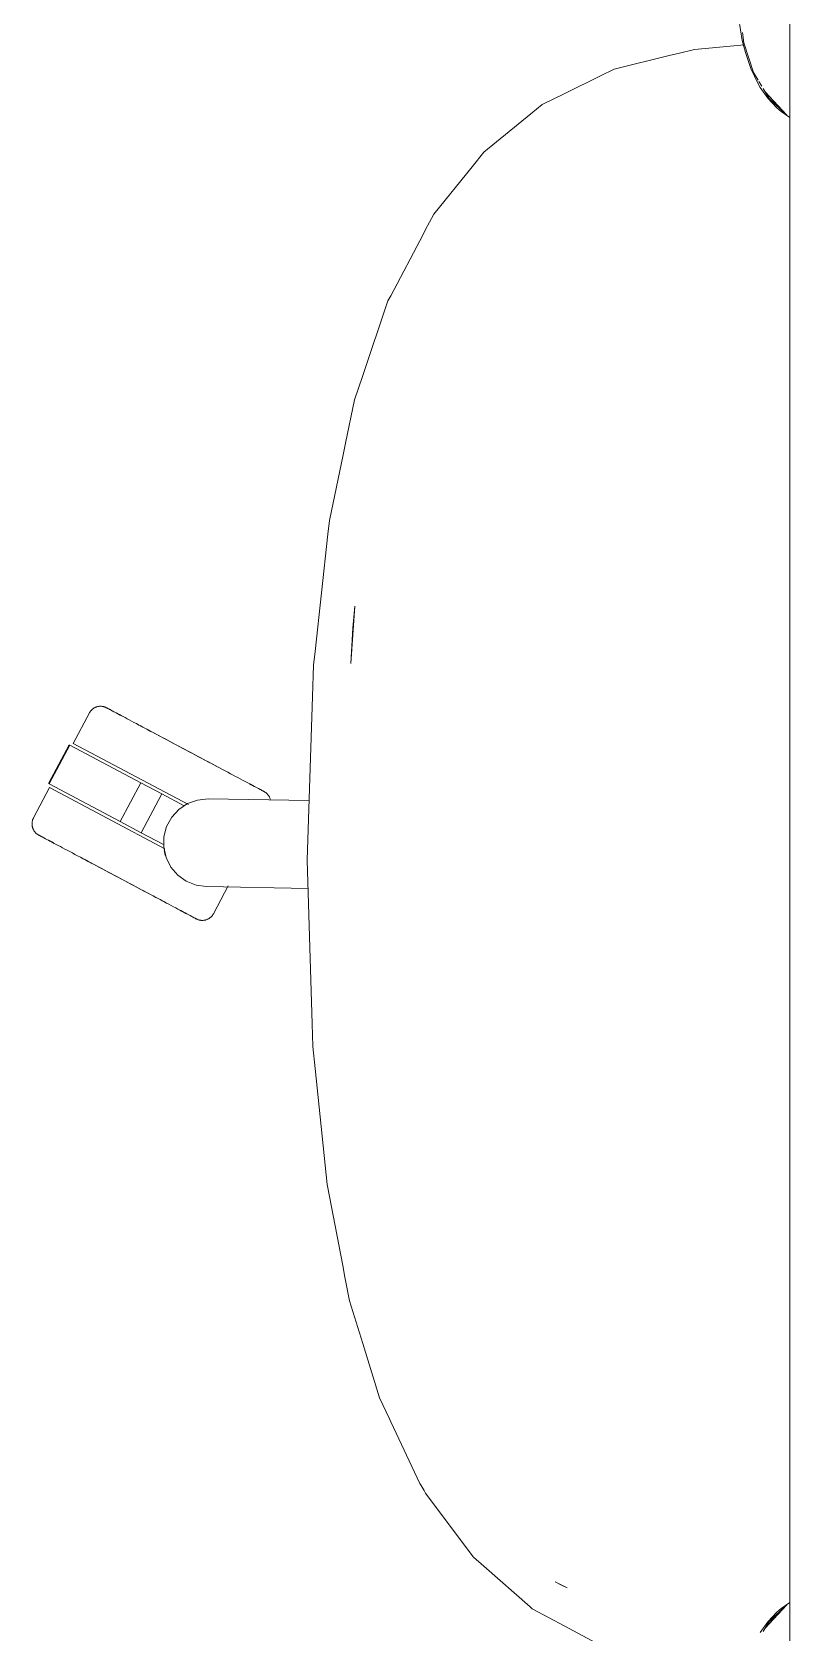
# Model space of a CAD drawing. Header units: millimetres. Extents: x 155927 to 326028, y -36033 to 97293.
# Drawn here: x 223223 to 223464, y 19981 to 20491 of the extents above; entities that cross this region are included whole.
import ezdxf

# ---------------------------------------------------------------- set-up
doc = ezdxf.new("R2010")
doc.units = ezdxf.units.MM
doc.header["$MEASUREMENT"] = 0
doc.layers.add('G-IMPT', color=8, linetype='CONTINUOUS', lineweight=9)
doc.layers.add('I-FURN', color=8, linetype='CONTINUOUS', lineweight=9)

msp = doc.modelspace()

# ---------------------------------------------------------------- linework, layer by layer
at = {"layer": 'G-IMPT'}
for p, q in [((223449.24, 20488.83), (223448.12, 20495.59)), ((223450.22, 20484.91), (223449.24, 20488.83)), ((223449.33, 20491.28), (223449.79, 20487.99)), ((223408.44, 20479.64), (223426.38, 20484.05)), ((223426.38, 20484.05), (223428.76, 20484.63)), ((223434.05, 20485.93), (223428.76, 20484.63)), ((223449.92, 20487.37), (223434.05, 20485.93)), ((223449.79, 20487.99), (223452.82, 20478.6)), ((223450.22, 20484.91), (223451.96, 20479.82)), ((223404.08, 20477.5), (223408.44, 20479.64)), ((223451.96, 20479.82), (223454.16, 20475.18)), ((223452.82, 20478.6), (223454.29, 20476.15)), ((223404.08, 20477.5), (223392.61, 20471.85)), ((223454.16, 20475.18), (223454.97, 20473.81)), ((223454.57, 20475.68), (223455.43, 20474.24)), ((223457.41, 20470.35), (223454.97, 20473.81)), ((223455.9, 20473.45), (223457.78, 20470.3)), ((223381.79, 20465.35), (223385.45, 20468.32)), ((223385.45, 20468.32), (223392.61, 20471.85)), ((223456.59, 20472.38), (223463.49, 20464.99)), ((223456.59, 20472.38), (223457.87, 20470.91)), ((223460.28, 20467.31), (223457.41, 20470.35)), ((223457.78, 20470.3), (223463.49, 20464.99)), ((223458, 20470.76), (223461.08, 20467.23)), ((223381.79, 20465.35), (223366.84, 20453.18)), ((223460.28, 20467.31), (223461.6, 20466.17)), ((223463.49, 20464.99), (223461.08, 20467.23)), ((223464.46, 20464.22), (223461.6, 20466.17)), ((223366.84, 20453.18), (223363.08, 20448.52)), ((223350.88, 20433.38), (223363.08, 20448.52)), ((223350.88, 20433.38), (223348.17, 20428.25)), ((223347.44, 20426.88), (223348.17, 20428.25)), ((223347.44, 20426.88), (223337.14, 20407.37)), ((223337.14, 20407.37), (223336.27, 20405.71)), ((223328.12, 20381.62), (223336.27, 20405.71)), ((223328.12, 20381.62), (223325.6, 20374.18)), ((223322.73, 20360.36), (223325.6, 20374.18)), ((223321.97, 20356.68), (223317.62, 20335.74)), ((223321.97, 20356.68), (223322.73, 20360.36)), ((223317.62, 20335.74), (223317.13, 20331.32)), ((223313, 20293.87), (223317.13, 20331.32)), ((223324.4, 20290.04), (223325.65, 20308.32)), ((223325.65, 20308.32), (223325.04, 20301.37)), ((223324.4, 20290.04), (223325.04, 20301.37)), ((223312.2, 20279.56), (223312.52, 20289.5)), ((223313, 20293.87), (223312.52, 20289.5)), ((223312.2, 20279.56), (223310.49, 20227.38)), ((223310.49, 20227.38), (223312.11, 20175.21)), ((223312.11, 20175.21), (223312.34, 20167.96)), ((223313.07, 20160.89), (223312.34, 20167.96)), ((223316.89, 20123.9), (223313.07, 20160.89)), ((223316.89, 20123.9), (223316.98, 20123.44)), ((223321.85, 20098.06), (223316.98, 20123.44)), ((223321.85, 20098.06), (223322.55, 20094.39)), ((223324.01, 20086.79), (223322.55, 20094.39)), ((223328.2, 20073.18), (223324.01, 20086.79)), ((223333.52, 20055.91), (223328.2, 20073.18)), ((223333.52, 20055.91), (223336.71, 20049.15)), ((223337.15, 20048.23), (223336.71, 20049.15)), ((223346.41, 20028.59), (223337.15, 20048.23)), ((223346.41, 20028.59), (223346.83, 20027.88)), ((223347.77, 20026.3), (223346.83, 20027.88)), ((223348.23, 20025.53), (223347.77, 20026.3)), ((223348.23, 20025.53), (223362.8, 20006.03)), ((223362.8, 20006.03), (223363.53, 20005.06)), ((223366.79, 20002.2), (223363.53, 20005.06)), ((223366.79, 20002.2), (223381.57, 19989.18)), ((223389.54, 19997.2), (223393.43, 19995.24)), ((223389.54, 19997.2), (223391.84, 19996.02)), ((223391.84, 19996.02), (223393.43, 19995.24)), ((223381.57, 19989.18), (223382.24, 19988.59)), ((223392.68, 19983.01), (223382.24, 19988.59)), ((223456.59, 19982.44), (223463.49, 19989.84)), ((223457.78, 19984.53), (223463.49, 19989.84)), ((223460.28, 19987.52), (223461.6, 19988.66)), ((223463.49, 19989.84), (223461.08, 19987.6)), ((223464.46, 19990.61), (223461.6, 19988.66)), ((223403.91, 19977), (223392.68, 19983.01)), ((223457.41, 19984.48), (223454.97, 19981.02)), ((223455.9, 19981.38), (223457.78, 19984.53)), ((223456.59, 19982.44), (223457.87, 19983.91)), ((223460.28, 19987.52), (223457.41, 19984.48)), ((223458, 19984.07), (223461.08, 19987.6))]:
    msp.add_line(p, q, dxfattribs=at)
at = {"layer": 'I-FURN'}
for p, q in [((223464.46, 19469.61), (223464.46, 20869.61)), ((223464.46, 20869.61), (223464.46, 19469.61)), ((223241.04, 20274.31), (223235.89, 20264.62)), ((223241.04, 20274.31), (223241.12, 20274.45)), ((223241.12, 20274.45), (223241.21, 20274.59)), ((223241.21, 20274.59), (223241.29, 20274.72)), ((223241.29, 20274.72), (223241.39, 20274.85)), ((223241.39, 20274.85), (223241.49, 20274.98)), ((223241.49, 20274.98), (223241.59, 20275.1)), ((223241.59, 20275.1), (223241.7, 20275.22)), ((223241.7, 20275.22), (223241.82, 20275.33)), ((223241.82, 20275.33), (223241.94, 20275.44)), ((223241.94, 20275.44), (223242.06, 20275.54)), ((223242.06, 20275.54), (223242.19, 20275.64)), ((223242.19, 20275.64), (223242.32, 20275.74)), ((223242.32, 20275.74), (223242.45, 20275.83)), ((223242.45, 20275.83), (223242.59, 20275.91)), ((223242.59, 20275.91), (223242.73, 20275.99)), ((223242.73, 20275.99), (223242.88, 20276.06)), ((223242.88, 20276.06), (223243.02, 20276.12)), ((223243.02, 20276.12), (223243.17, 20276.18)), ((223243.17, 20276.18), (223243.33, 20276.24)), ((223243.33, 20276.24), (223243.48, 20276.29)), ((223243.48, 20276.29), (223243.63, 20276.33)), ((223243.63, 20276.33), (223243.79, 20276.36)), ((223243.79, 20276.36), (223243.95, 20276.39)), ((223243.95, 20276.39), (223244.11, 20276.42)), ((223244.11, 20276.42), (223244.27, 20276.43)), ((223244.27, 20276.43), (223244.43, 20276.44)), ((223244.43, 20276.44), (223244.59, 20276.45)), ((223244.59, 20276.45), (223244.75, 20276.44)), ((223244.75, 20276.44), (223244.91, 20276.43)), ((223244.91, 20276.43), (223245.08, 20276.42)), ((223245.08, 20276.42), (223245.23, 20276.4)), ((223245.23, 20276.4), (223245.39, 20276.37)), ((223245.39, 20276.37), (223245.55, 20276.33)), ((223245.55, 20276.33), (223245.71, 20276.29)), ((223245.71, 20276.29), (223245.86, 20276.24)), ((223245.86, 20276.24), (223246.01, 20276.19)), ((223246.01, 20276.19), (223246.16, 20276.13)), ((223246.16, 20276.13), (223246.31, 20276.07)), ((223246.31, 20276.07), (223246.45, 20275.99)), ((223246.45, 20275.99), (223246.49, 20275.97)), ((223246.49, 20275.97), (223246.51, 20275.96)), ((223246.5, 20275.97), (223246.49, 20275.97)), ((223246.54, 20275.95), (223246.5, 20275.97)), ((223246.51, 20275.96), (223246.57, 20275.93)), ((223246.62, 20275.91), (223246.54, 20275.95)), ((223246.57, 20275.93), (223246.67, 20275.88)), ((223246.74, 20275.84), (223246.62, 20275.91)), ((223246.67, 20275.88), (223246.81, 20275.8)), ((223246.91, 20275.75), (223246.74, 20275.84)), ((223246.81, 20275.8), (223246.99, 20275.71)), ((223247.11, 20275.65), (223246.91, 20275.75)), ((223246.99, 20275.71), (223247.21, 20275.59)), ((223247.35, 20275.52), (223247.11, 20275.65)), ((223247.21, 20275.59), (223247.47, 20275.45)), ((223247.63, 20275.37), (223247.35, 20275.52)), ((223247.47, 20275.45), (223247.77, 20275.3)), ((223247.95, 20275.2), (223247.63, 20275.37)), ((223247.77, 20275.3), (223248.1, 20275.12)), ((223248.3, 20275.01), (223247.95, 20275.2)), ((223248.1, 20275.12), (223248.48, 20274.92)), ((223248.69, 20274.8), (223248.3, 20275.01)), ((223248.48, 20274.92), (223248.89, 20274.7)), ((223249.12, 20274.58), (223248.69, 20274.8)), ((223248.89, 20274.7), (223249.33, 20274.46)), ((223249.59, 20274.33), (223249.12, 20274.58)), ((223249.33, 20274.46), (223249.82, 20274.21)), ((223250.09, 20274.06), (223249.59, 20274.33)), ((223249.82, 20274.21), (223250.33, 20273.93)), ((223250.63, 20273.78), (223250.09, 20274.06)), ((223250.33, 20273.93), (223250.88, 20273.64)), ((223251.19, 20273.47), (223250.63, 20273.78)), ((223250.88, 20273.64), (223251.47, 20273.33)), ((223251.8, 20273.15), (223251.19, 20273.47)), ((223252.43, 20272.82), (223251.8, 20273.15)), ((223253.09, 20272.46), (223252.43, 20272.82)), ((223253.79, 20272.1), (223253.09, 20272.46)), ((223254.51, 20271.71), (223253.79, 20272.1)), ((223255.26, 20271.31), (223254.51, 20271.71)), ((223256.04, 20270.9), (223255.26, 20271.31)), ((223256.84, 20270.47), (223256.04, 20270.9)), ((223257.66, 20270.04), (223256.84, 20270.47)), ((223257.21, 20270.27), (223258.05, 20269.83)), ((223258.51, 20269.59), (223257.66, 20270.04)), ((223258.05, 20269.83), (223258.91, 20269.37)), ((223259.38, 20269.12), (223258.51, 20269.59)), ((223258.91, 20269.37), (223259.78, 20268.91)), ((223260.26, 20268.65), (223259.38, 20269.12)), ((223259.78, 20268.91), (223260.68, 20268.43)), ((223234.6, 20264.18), (223228.03, 20251.82)), ((223228.2, 20251.73), (223234.77, 20264.09)), ((223234.77, 20264.09), (223257.48, 20252.01)), ((223272.64, 20245.08), (223235.89, 20264.62)), ((223261.17, 20268.17), (223260.26, 20268.65)), ((223260.68, 20268.43), (223261.59, 20267.95)), ((223262.09, 20267.68), (223261.17, 20268.17)), ((223261.59, 20267.95), (223262.52, 20267.45)), ((223263.03, 20267.18), (223262.09, 20267.68)), ((223262.52, 20267.45), (223263.47, 20266.95)), ((223263.98, 20266.68), (223263.03, 20267.18)), ((223263.47, 20266.95), (223264.42, 20266.44)), ((223264.94, 20266.16), (223263.98, 20266.68)), ((223264.42, 20266.44), (223265.39, 20265.93)), ((223265.92, 20265.65), (223264.94, 20266.16)), ((223265.39, 20265.93), (223266.37, 20265.41)), ((223266.9, 20265.12), (223265.92, 20265.65)), ((223266.37, 20265.41), (223267.36, 20264.88)), ((223267.89, 20264.6), (223266.9, 20265.12)), ((223267.36, 20264.88), (223268.35, 20264.35)), ((223268.89, 20264.07), (223267.89, 20264.6)), ((223268.35, 20264.35), (223269.35, 20263.82)), ((223269.89, 20263.53), (223268.89, 20264.07)), ((223269.35, 20263.82), (223270.35, 20263.29)), ((223270.9, 20263), (223269.89, 20263.53)), ((223270.35, 20263.29), (223271.36, 20262.75)), ((223271.9, 20262.46), (223270.9, 20263)), ((223271.36, 20262.75), (223272.36, 20262.22)), ((223272.91, 20261.93), (223271.9, 20262.46)), ((223272.36, 20262.22), (223273.37, 20261.68)), ((223273.91, 20261.4), (223272.91, 20261.93)), ((223273.37, 20261.68), (223274.37, 20261.15)), ((223274.91, 20260.87), (223273.91, 20261.4)), ((223274.37, 20261.15), (223275.37, 20260.62)), ((223275.9, 20260.34), (223274.91, 20260.87)), ((223275.37, 20260.62), (223276.36, 20260.1)), ((223276.89, 20259.81), (223275.9, 20260.34)), ((223276.36, 20260.1), (223277.34, 20259.57)), ((223277.87, 20259.29), (223276.89, 20259.81)), ((223277.34, 20259.57), (223278.32, 20259.05)), ((223278.84, 20258.78), (223277.87, 20259.29)), ((223278.32, 20259.05), (223279.28, 20258.54)), ((223279.79, 20258.27), (223278.84, 20258.78)), ((223279.28, 20258.54), (223280.23, 20258.04)), ((223280.74, 20257.77), (223279.79, 20258.27)), ((223280.23, 20258.04), (223281.17, 20257.54)), ((223281.67, 20257.27), (223280.74, 20257.77)), ((223281.17, 20257.54), (223282.09, 20257.05)), ((223282.58, 20256.79), (223281.67, 20257.27)), ((223282.09, 20257.05), (223283, 20256.57)), ((223283.48, 20256.31), (223282.58, 20256.79)), ((223284.36, 20255.84), (223283.48, 20256.31)), ((223285.21, 20255.39), (223284.36, 20255.84)), ((223286.05, 20254.94), (223285.21, 20255.39)), ((223286.86, 20254.51), (223286.05, 20254.94)), ((223287.65, 20254.09), (223286.86, 20254.51)), ((223288.41, 20253.69), (223287.65, 20254.09)), ((223289.14, 20253.3), (223288.41, 20253.69)), ((223228.38, 20250.5), (223223.23, 20240.81)), ((223250.91, 20239.65), (223228.2, 20251.73)), ((223265.1, 20230.97), (223228.38, 20250.5)), ((223250.91, 20239.65), (223257.48, 20252.01)), ((223257.48, 20252.01), (223264.12, 20248.48)), ((223257.55, 20236.12), (223264.12, 20248.48)), ((223264.12, 20248.48), (223271.26, 20244.68)), ((223289.85, 20252.92), (223289.14, 20253.3)), ((223290.53, 20252.56), (223289.85, 20252.92)), ((223291.18, 20252.22), (223290.53, 20252.56)), ((223291.79, 20251.89), (223291.18, 20252.22)), ((223292.38, 20251.58), (223291.79, 20251.89)), ((223292.07, 20251.74), (223292.63, 20251.44)), ((223292.93, 20251.28), (223292.38, 20251.58)), ((223292.63, 20251.44), (223293.17, 20251.16)), ((223293.44, 20251.01), (223292.93, 20251.28)), ((223293.17, 20251.16), (223293.67, 20250.89)), ((223293.93, 20250.75), (223293.44, 20251.01)), ((223293.67, 20250.89), (223294.14, 20250.64)), ((223294.37, 20250.52), (223293.93, 20250.75)), ((223294.14, 20250.64), (223294.57, 20250.41)), ((223294.78, 20250.3), (223294.37, 20250.52)), ((223294.57, 20250.41), (223294.96, 20250.2)), ((223295.16, 20250.1), (223294.78, 20250.3)), ((223294.96, 20250.2), (223295.32, 20250.02)), ((223295.49, 20249.92), (223295.16, 20250.1)), ((223295.32, 20250.02), (223295.63, 20249.85)), ((223295.79, 20249.76), (223295.49, 20249.92)), ((223295.63, 20249.85), (223295.91, 20249.7)), ((223296.05, 20249.63), (223295.79, 20249.76)), ((223295.91, 20249.7), (223296.15, 20249.57)), ((223296.27, 20249.51), (223296.05, 20249.63)), ((223296.15, 20249.57), (223296.35, 20249.46)), ((223296.45, 20249.41), (223296.27, 20249.51)), ((223296.35, 20249.46), (223296.52, 20249.38)), ((223296.59, 20249.34), (223296.45, 20249.41)), ((223296.52, 20249.38), (223296.64, 20249.31)), ((223296.69, 20249.29), (223296.59, 20249.34)), ((223296.64, 20249.31), (223296.72, 20249.27)), ((223296.75, 20249.25), (223296.69, 20249.29)), ((223296.72, 20249.27), (223296.76, 20249.25)), ((223296.77, 20249.24), (223296.75, 20249.25)), ((223296.76, 20249.25), (223296.77, 20249.24)), ((223296.77, 20249.24), (223296.91, 20249.16)), ((223296.91, 20249.16), (223297.05, 20249.08)), ((223297.05, 20249.08), (223297.18, 20248.99)), ((223297.18, 20248.99), (223297.31, 20248.9)), ((223297.31, 20248.9), (223297.44, 20248.8)), ((223297.44, 20248.8), (223297.56, 20248.69)), ((223297.56, 20248.69), (223297.68, 20248.58)), ((223297.68, 20248.58), (223297.79, 20248.47)), ((223297.79, 20248.47), (223297.9, 20248.35)), ((223297.9, 20248.35), (223298, 20248.23)), ((223267.3, 20241.06), (223269.58, 20243.54)), ((223269.58, 20243.54), (223272.39, 20245.41)), ((223272.39, 20245.41), (223275.57, 20246.55)), ((223275.57, 20246.55), (223278.92, 20246.9)), ((223278.92, 20246.9), (223311.11, 20246.34)), ((223298, 20248.23), (223298.1, 20248.1)), ((223298.1, 20248.1), (223298.2, 20247.97)), ((223298.2, 20247.97), (223298.29, 20247.83)), ((223298.29, 20247.83), (223298.37, 20247.69)), ((223298.37, 20247.69), (223298.45, 20247.55)), ((223298.45, 20247.55), (223298.52, 20247.41)), ((223298.52, 20247.41), (223298.58, 20247.26)), ((223298.58, 20247.26), (223298.64, 20247.11)), ((223298.64, 20247.11), (223298.7, 20246.96)), ((223298.7, 20246.96), (223298.75, 20246.81)), ((223298.75, 20246.81), (223298.79, 20246.65)), ((223298.79, 20246.65), (223298.82, 20246.49)), ((223222.76, 20239.07), (223222.77, 20239.23)), ((223222.76, 20238.91), (223222.76, 20239.07)), ((223222.76, 20238.75), (223222.76, 20238.91)), ((223222.77, 20238.59), (223222.76, 20238.75)), ((223222.77, 20239.23), (223222.79, 20239.39)), ((223222.79, 20238.43), (223222.77, 20238.59)), ((223222.79, 20239.39), (223222.81, 20239.55)), ((223222.81, 20238.27), (223222.79, 20238.43)), ((223222.81, 20239.55), (223222.84, 20239.71)), ((223222.84, 20238.11), (223222.81, 20238.27)), ((223222.84, 20239.71), (223222.87, 20239.87)), ((223222.87, 20239.87), (223222.91, 20240.02)), ((223222.91, 20240.02), (223222.96, 20240.18)), ((223222.96, 20240.18), (223223.01, 20240.33)), ((223223.01, 20240.33), (223223.07, 20240.48)), ((223223.07, 20240.48), (223223.14, 20240.63)), ((223223.14, 20240.63), (223223.21, 20240.77)), ((223223.21, 20240.77), (223223.23, 20240.81)), ((223257.55, 20236.12), (223250.91, 20239.65)), ((223265.68, 20238.1), (223267.3, 20241.06)), ((223222.88, 20237.95), (223222.84, 20238.11)), ((223222.92, 20237.8), (223222.88, 20237.95)), ((223222.97, 20237.64), (223222.92, 20237.8)), ((223223.02, 20237.49), (223222.97, 20237.64)), ((223223.08, 20237.34), (223223.02, 20237.49)), ((223223.15, 20237.19), (223223.08, 20237.34)), ((223223.22, 20237.05), (223223.15, 20237.19)), ((223223.3, 20236.91), (223223.22, 20237.05)), ((223223.38, 20236.77), (223223.3, 20236.91)), ((223223.47, 20236.63), (223223.38, 20236.77)), ((223223.56, 20236.5), (223223.47, 20236.63)), ((223223.66, 20236.38), (223223.56, 20236.5)), ((223223.77, 20236.25), (223223.66, 20236.38)), ((223223.87, 20236.13), (223223.77, 20236.25)), ((223223.99, 20236.02), (223223.87, 20236.13)), ((223224.11, 20235.91), (223223.99, 20236.02)), ((223224.23, 20235.81), (223224.11, 20235.91)), ((223224.35, 20235.71), (223224.23, 20235.81)), ((223224.49, 20235.61), (223224.35, 20235.71)), ((223224.62, 20235.52), (223224.49, 20235.61)), ((223224.76, 20235.44), (223224.62, 20235.52)), ((223224.9, 20235.36), (223224.76, 20235.44)), ((223224.95, 20235.33), (223224.9, 20235.36)), ((223224.9, 20235.36), (223224.9, 20235.36)), ((223224.9, 20235.36), (223224.92, 20235.35)), ((223224.92, 20235.35), (223224.98, 20235.32)), ((223225.03, 20235.29), (223224.95, 20235.33)), ((223224.98, 20235.32), (223225.08, 20235.26)), ((223225.15, 20235.23), (223225.03, 20235.29)), ((223225.08, 20235.26), (223225.22, 20235.19)), ((223225.31, 20235.14), (223225.15, 20235.23)), ((223225.22, 20235.19), (223225.4, 20235.09)), ((223225.51, 20235.03), (223225.31, 20235.14)), ((223225.4, 20235.09), (223225.62, 20234.98)), ((223225.75, 20234.9), (223225.51, 20235.03)), ((223225.62, 20234.98), (223225.88, 20234.84)), ((223226.03, 20234.76), (223225.75, 20234.9)), ((223225.88, 20234.84), (223226.17, 20234.68)), ((223226.35, 20234.59), (223226.03, 20234.76)), ((223226.17, 20234.68), (223226.51, 20234.5)), ((223226.71, 20234.4), (223226.35, 20234.59)), ((223226.51, 20234.5), (223226.88, 20234.3)), ((223227.1, 20234.19), (223226.71, 20234.4)), ((223226.88, 20234.3), (223227.29, 20234.09)), ((223227.53, 20233.96), (223227.1, 20234.19)), ((223227.29, 20234.09), (223227.74, 20233.85)), ((223227.99, 20233.71), (223227.53, 20233.96)), ((223227.74, 20233.85), (223228.22, 20233.59)), ((223228.49, 20233.45), (223227.99, 20233.71)), ((223228.22, 20233.59), (223228.74, 20233.32)), ((223229.03, 20233.16), (223228.49, 20233.45)), ((223228.74, 20233.32), (223229.29, 20233.02)), ((223229.6, 20232.86), (223229.03, 20233.16)), ((223229.29, 20233.02), (223229.87, 20232.71)), ((223264.69, 20232.32), (223257.55, 20236.12)), ((223264.76, 20231.46), (223264.82, 20234.84)), ((223264.82, 20234.84), (223265.68, 20238.1)), ((223229.87, 20232.71), (223230.49, 20232.39)), ((223230.49, 20232.39), (223231.14, 20232.04)), ((223231.14, 20232.04), (223231.81, 20231.68)), ((223231.81, 20231.68), (223232.52, 20231.31)), ((223232.52, 20231.31), (223233.26, 20230.91)), ((223233.26, 20230.91), (223234.02, 20230.51)), ((223234.02, 20230.51), (223234.81, 20230.09)), ((223234.81, 20230.09), (223235.62, 20229.66)), ((223235.62, 20229.66), (223236.45, 20229.21)), ((223236.45, 20229.21), (223237.31, 20228.76)), ((223237.31, 20228.76), (223238.19, 20228.29)), ((223238.19, 20228.29), (223239.08, 20227.82)), ((223239.57, 20227.56), (223238.67, 20228.04)), ((223265.51, 20228.18), (223264.76, 20231.46)), ((223267.03, 20225.16), (223265.51, 20228.18)), ((223239.08, 20227.82), (223240, 20227.33)), ((223240.5, 20227.06), (223239.57, 20227.56)), ((223240, 20227.33), (223240.93, 20226.84)), ((223241.43, 20226.57), (223240.5, 20227.06)), ((223240.93, 20226.84), (223241.87, 20226.33)), ((223242.39, 20226.06), (223241.43, 20226.57)), ((223241.87, 20226.33), (223242.83, 20225.83)), ((223243.35, 20225.55), (223242.39, 20226.06)), ((223242.83, 20225.83), (223243.8, 20225.31)), ((223244.32, 20225.03), (223243.35, 20225.55)), ((223243.8, 20225.31), (223244.77, 20224.79)), ((223245.31, 20224.51), (223244.32, 20225.03)), ((223244.77, 20224.79), (223245.76, 20224.26)), ((223246.3, 20223.98), (223245.31, 20224.51)), ((223245.76, 20224.26), (223246.76, 20223.74)), ((223247.3, 20223.45), (223246.3, 20223.98)), ((223246.76, 20223.74), (223247.76, 20223.21)), ((223248.3, 20222.92), (223247.3, 20223.45)), ((223247.76, 20223.21), (223248.76, 20222.67)), ((223249.3, 20222.38), (223248.3, 20222.92)), ((223269.22, 20222.6), (223267.03, 20225.16)), ((223248.76, 20222.67), (223249.76, 20222.14)), ((223250.31, 20221.85), (223249.3, 20222.38)), ((223249.76, 20222.14), (223250.77, 20221.6)), ((223251.31, 20221.31), (223250.31, 20221.85)), ((223250.77, 20221.6), (223251.77, 20221.07)), ((223252.31, 20220.78), (223251.31, 20221.31)), ((223251.77, 20221.07), (223252.77, 20220.54)), ((223253.31, 20220.25), (223252.31, 20220.78)), ((223252.77, 20220.54), (223253.77, 20220.01)), ((223254.31, 20219.72), (223253.31, 20220.25)), ((223253.77, 20220.01), (223254.76, 20219.48)), ((223255.29, 20219.2), (223254.31, 20219.72)), ((223254.76, 20219.48), (223255.75, 20218.96)), ((223256.27, 20218.68), (223255.29, 20219.2)), ((223255.75, 20218.96), (223256.72, 20218.44)), ((223257.24, 20218.16), (223256.27, 20218.68)), ((223256.72, 20218.44), (223257.68, 20217.93)), ((223258.2, 20217.65), (223257.24, 20218.16)), ((223257.68, 20217.93), (223258.64, 20217.42)), ((223271.96, 20220.63), (223269.22, 20222.6)), ((223275.09, 20219.38), (223271.96, 20220.63)), ((223278.43, 20218.92), (223275.09, 20219.38)), ((223310.77, 20218.35), (223278.43, 20218.92)), ((223280.62, 20210.29), (223285.32, 20219.14)), ((223259.14, 20217.15), (223258.2, 20217.65)), ((223258.64, 20217.42), (223259.57, 20216.92)), ((223260.07, 20216.66), (223259.14, 20217.15)), ((223259.57, 20216.92), (223260.5, 20216.43)), ((223260.99, 20216.17), (223260.07, 20216.66)), ((223260.5, 20216.43), (223261.4, 20215.95)), ((223261.88, 20215.69), (223260.99, 20216.17)), ((223261.4, 20215.95), (223262.29, 20215.48)), ((223262.76, 20215.23), (223261.88, 20215.69)), ((223262.29, 20215.48), (223263.16, 20215.02)), ((223263.62, 20214.77), (223262.76, 20215.23)), ((223263.16, 20215.02), (223264, 20214.57)), ((223264.45, 20214.33), (223263.62, 20214.77)), ((223264, 20214.57), (223264.83, 20214.13)), ((223264.83, 20214.13), (223265.63, 20213.7)), ((223265.63, 20213.7), (223266.4, 20213.29)), ((223266.4, 20213.29), (223267.15, 20212.89)), ((223267.15, 20212.89), (223267.88, 20212.51)), ((223267.88, 20212.51), (223268.57, 20212.14)), ((223268.57, 20212.14), (223269.23, 20211.78)), ((223269.23, 20211.78), (223269.87, 20211.45)), ((223269.87, 20211.45), (223270.47, 20211.13)), ((223270.78, 20210.96), (223270.2, 20211.27)), ((223270.47, 20211.13), (223271.04, 20210.82)), ((223271.33, 20210.67), (223270.78, 20210.96)), ((223271.04, 20210.82), (223271.57, 20210.54)), ((223271.85, 20210.39), (223271.33, 20210.67)), ((223271.57, 20210.54), (223272.08, 20210.27)), ((223272.33, 20210.14), (223271.85, 20210.39)), ((223272.08, 20210.27), (223272.54, 20210.03)), ((223272.78, 20209.9), (223272.33, 20210.14)), ((223272.54, 20210.03), (223272.97, 20209.8)), ((223273.19, 20209.68), (223272.78, 20209.9)), ((223272.97, 20209.8), (223273.36, 20209.59)), ((223273.56, 20209.48), (223273.19, 20209.68)), ((223273.36, 20209.59), (223273.72, 20209.4)), ((223273.9, 20209.31), (223273.56, 20209.48)), ((223273.72, 20209.4), (223274.04, 20209.23)), ((223274.19, 20209.15), (223273.9, 20209.31)), ((223274.04, 20209.23), (223274.32, 20209.08)), ((223274.45, 20209.01), (223274.19, 20209.15)), ((223274.32, 20209.08), (223274.56, 20208.95)), ((223274.67, 20208.89), (223274.45, 20209.01)), ((223274.56, 20208.95), (223274.76, 20208.85)), ((223274.85, 20208.8), (223274.67, 20208.89)), ((223274.76, 20208.85), (223274.92, 20208.76)), ((223274.99, 20208.72), (223274.85, 20208.8)), ((223274.92, 20208.76), (223275.04, 20208.7)), ((223275.09, 20208.67), (223274.99, 20208.72)), ((223275.04, 20208.7), (223275.12, 20208.65)), ((223275.15, 20208.64), (223275.09, 20208.67)), ((223275.12, 20208.65), (223275.17, 20208.63)), ((223275.17, 20208.63), (223275.15, 20208.64)), ((223275.21, 20208.61), (223275.17, 20208.63)), ((223275.17, 20208.63), (223275.17, 20208.63)), ((223275.36, 20208.54), (223275.21, 20208.61)), ((223275.5, 20208.47), (223275.36, 20208.54)), ((223275.65, 20208.41), (223275.5, 20208.47)), ((223275.8, 20208.36), (223275.65, 20208.41)), ((223275.96, 20208.31), (223275.8, 20208.36)), ((223276.11, 20208.27), (223275.96, 20208.31)), ((223276.27, 20208.23), (223276.11, 20208.27)), ((223276.43, 20208.21), (223276.27, 20208.23)), ((223276.59, 20208.18), (223276.43, 20208.21)), ((223276.75, 20208.17), (223276.59, 20208.18)), ((223276.91, 20208.16), (223276.75, 20208.17)), ((223277.07, 20208.16), (223276.91, 20208.16)), ((223277.23, 20208.16), (223277.07, 20208.16)), ((223277.39, 20208.17), (223277.23, 20208.16)), ((223277.55, 20208.19), (223277.39, 20208.17)), ((223277.71, 20208.21), (223277.55, 20208.19)), ((223277.87, 20208.24), (223277.71, 20208.21)), ((223278.03, 20208.27), (223277.87, 20208.24)), ((223278.19, 20208.32), (223278.03, 20208.27)), ((223278.34, 20208.36), (223278.19, 20208.32)), ((223278.49, 20208.42), (223278.34, 20208.36)), ((223278.64, 20208.48), (223278.49, 20208.42)), ((223278.79, 20208.54), (223278.64, 20208.48)), ((223278.93, 20208.62), (223278.79, 20208.54)), ((223279.07, 20208.69), (223278.93, 20208.62)), ((223279.21, 20208.78), (223279.07, 20208.69)), ((223279.35, 20208.86), (223279.21, 20208.78)), ((223279.48, 20208.96), (223279.35, 20208.86)), ((223279.6, 20209.06), (223279.48, 20208.96)), ((223279.73, 20209.16), (223279.6, 20209.06)), ((223279.85, 20209.27), (223279.73, 20209.16)), ((223279.96, 20209.38), (223279.85, 20209.27)), ((223280.07, 20209.5), (223279.96, 20209.38)), ((223280.18, 20209.62), (223280.07, 20209.5)), ((223280.28, 20209.75), (223280.18, 20209.62)), ((223280.37, 20209.88), (223280.28, 20209.75)), ((223280.46, 20210.02), (223280.37, 20209.88)), ((223280.54, 20210.15), (223280.46, 20210.02)), ((223280.62, 20210.29), (223280.54, 20210.15))]:
    msp.add_line(p, q, dxfattribs=at)
msp.add_arc((223278.49, 20232.91), 13.81, 192.3473, 197.336, dxfattribs=at)
msp.add_open_spline([(223265.17, 20229.27), (223265.05, 20229.69), (223264.98, 20230.12), (223264.92, 20230.56)], degree=3, dxfattribs=at)

doc.saveas('drawing.dxf')
